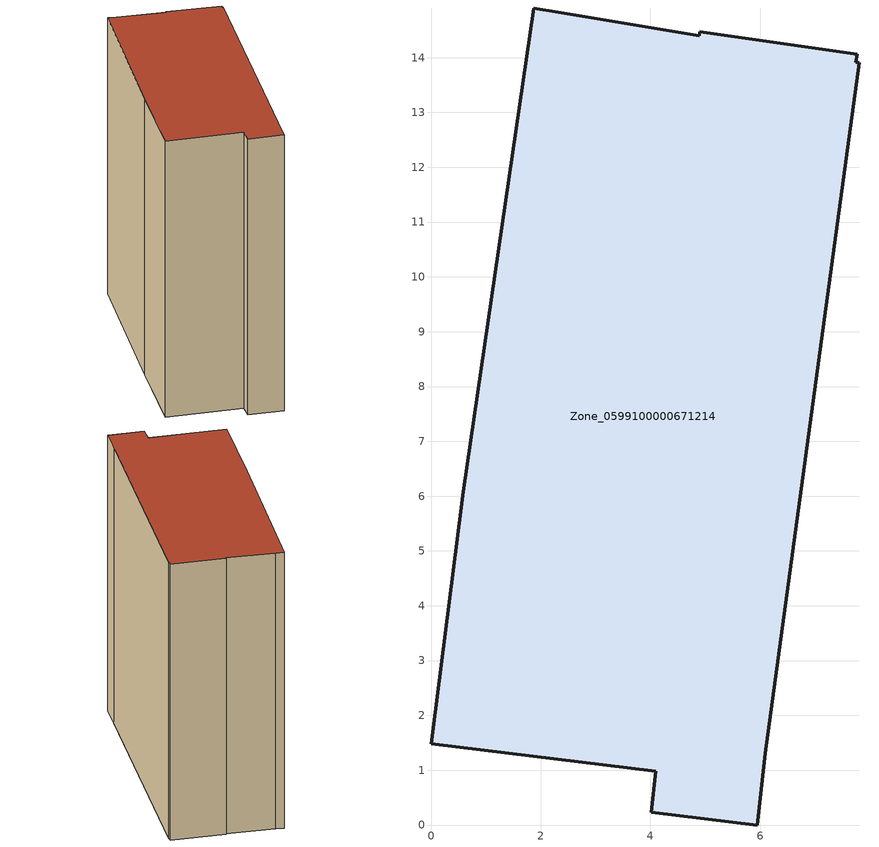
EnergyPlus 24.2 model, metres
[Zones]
Zone_0599100000671214
 floor ground (C_G): 1.87,14.91 2.32,14.83 4.89,14.4 4.9,14.47 7.77,14.06 7.75,13.92 7.81,13.9 6.1,1.31 5.95,0 4.02,0.23 4.1,0.98 0,1.49 0.59,6.08 z0
 wall outside (C_F): 5.95,0 6.1,1.31 7.81,13.9 7.75,13.92 7.77,14.06 4.9,14.47 4.89,14.4 2.32,14.83 1.87,14.91 0.59,6.08 0,1.49 4.1,0.98 4.02,0.23 5.95,0 z0:16.03
 roof outside (C_R): 2.32,14.83 1.87,14.91 0.59,6.08 0,1.49 4.1,0.98 4.02,0.23 5.95,0 6.1,1.31 7.81,13.9 7.75,13.92 7.77,14.06 4.9,14.47 4.89,14.4 z16.03
[BUILDING]
Pand.0599100000671214: North Axis=0; Terrain=City; Loads Convergence Tolerance Value=0.04; Temperature Convergence Tolerance Value=0.4; Solar Distribution=FullExterior; Maximum Number of Warmup Days=25; Minimum Number of Warmup Days=1
[Site:Location]
Rotterdam.The.Hague.AP_ZH_NLD Design_Conditions: Latitude=51.96; Longitude=4.45; Time Zone=1; Elevation=-4.5
[SITE:GROUNDTEMPERATURE:BUILDINGSURFACE]
18, 18, 18, 18, 18, 18, 18, 18, 18, 18, 18, 18
[MATERIAL] Thermal Absorptance=0.9; Solar Absorptance=0.7; Visible Absorptance=0.7
Name | Roughness | Thickness | Conductivity | Density | Specific Heat
G.TI.1946 | MediumSmooth | 0.15 | 1 | 540 | 1210
F.TI.1946 | Rough | 0.3 | 0.857143 | 1920 | 840
R.TI.1946 | MediumRough | 0.2 | 0.1 | 1500 | 1000
[CONSTRUCTION]
C_G: G.TI.1946
C_F: F.TI.1946
C_R: R.TI.1946
[ZONE]
Zone_0599100000671214: Type=1; Multiplier=1; Ceiling Height=Autocalculate; Volume=Autocalculate; Floor Area=autocalculate; Part of Total Floor Area=Yes
[ZONEINFILTRATION:DESIGNFLOWRATE]
Infil_Zone_0599100000671214: Zone or ZoneList or Space or SpaceList=Zone_0599100000671214; Schedule=AlwaysOn; Design Flow Rate Calculation Method=Flow/Area; Flow Rate per Floor Area=0.003; Constant Term Coefficient=1; Temperature Term Coefficient=0; Velocity Term Coefficient=0; Velocity Squared Term Coefficient=0
[HVACTEMPLATE:ZONE:IDEALLOADSAIRSYSTEM]
Zone_0599100000671214: Maximum Heating Supply Air Temperature=50; Minimum Cooling Supply Air Temperature=13; Maximum Heating Supply Air Humidity Ratio=0.0156; Minimum Cooling Supply Air Humidity Ratio=0.0077; Heating Limit=NoLimit; Cooling Limit=NoLimit; Dehumidification Control Type=ConstantSensibleHeatRatio; Cooling Sensible Heat Ratio=0.7; Dehumidification Setpoint=60; Humidification Control Type=None; Humidification Setpoint=30; Outdoor Air Method=None; Outdoor Air Flow Rate per Person=0.00944; Outdoor Air Flow Rate per Zone Floor Area=0; Outdoor Air Flow Rate per Zone=0; Demand Controlled Ventilation Type=None; Outdoor Air Economizer Type=NoEconomizer; Heat Recovery Type=None; Sensible Heat Recovery Effectiveness=0.7; Latent Heat Recovery Effectiveness=0.65
[ZONECONTROL:THERMOSTAT]
ThermostatControl_Zone_0599100000671214: Zone or ZoneList=Zone_0599100000671214; Control Type Schedule=DualSetpointControlType; Control 1=Thermostat_Zone_0599100000671214; Temperature Difference Between Cutout And Setpoint=0
[THERMOSTATSETPOINT:DUALSETPOINT]
Thermostat_Zone_0599100000671214: Heating Setpoint Temperature Schedule=HeatingSetpoint_Zone_0599100000671214; Cooling Setpoint Temperature Schedule=CoolingSetpoint_Zone_0599100000671214
[SCHEDULE:COMPACT]
HeatingSetpoint_Zone_0599100000671214: Through: 12/31, For: AllDays, Until: 24:00, 21
CoolingSetpoint_Zone_0599100000671214: Through: 12/31, For: AllDays, Until: 24:00, 24
DualSetpointControlType: Through: 12/31, For: AllDays, Until: 24:00, 4
AlwaysOn: Through: 12/31, For: AllDays, Until: 24:00, 1
